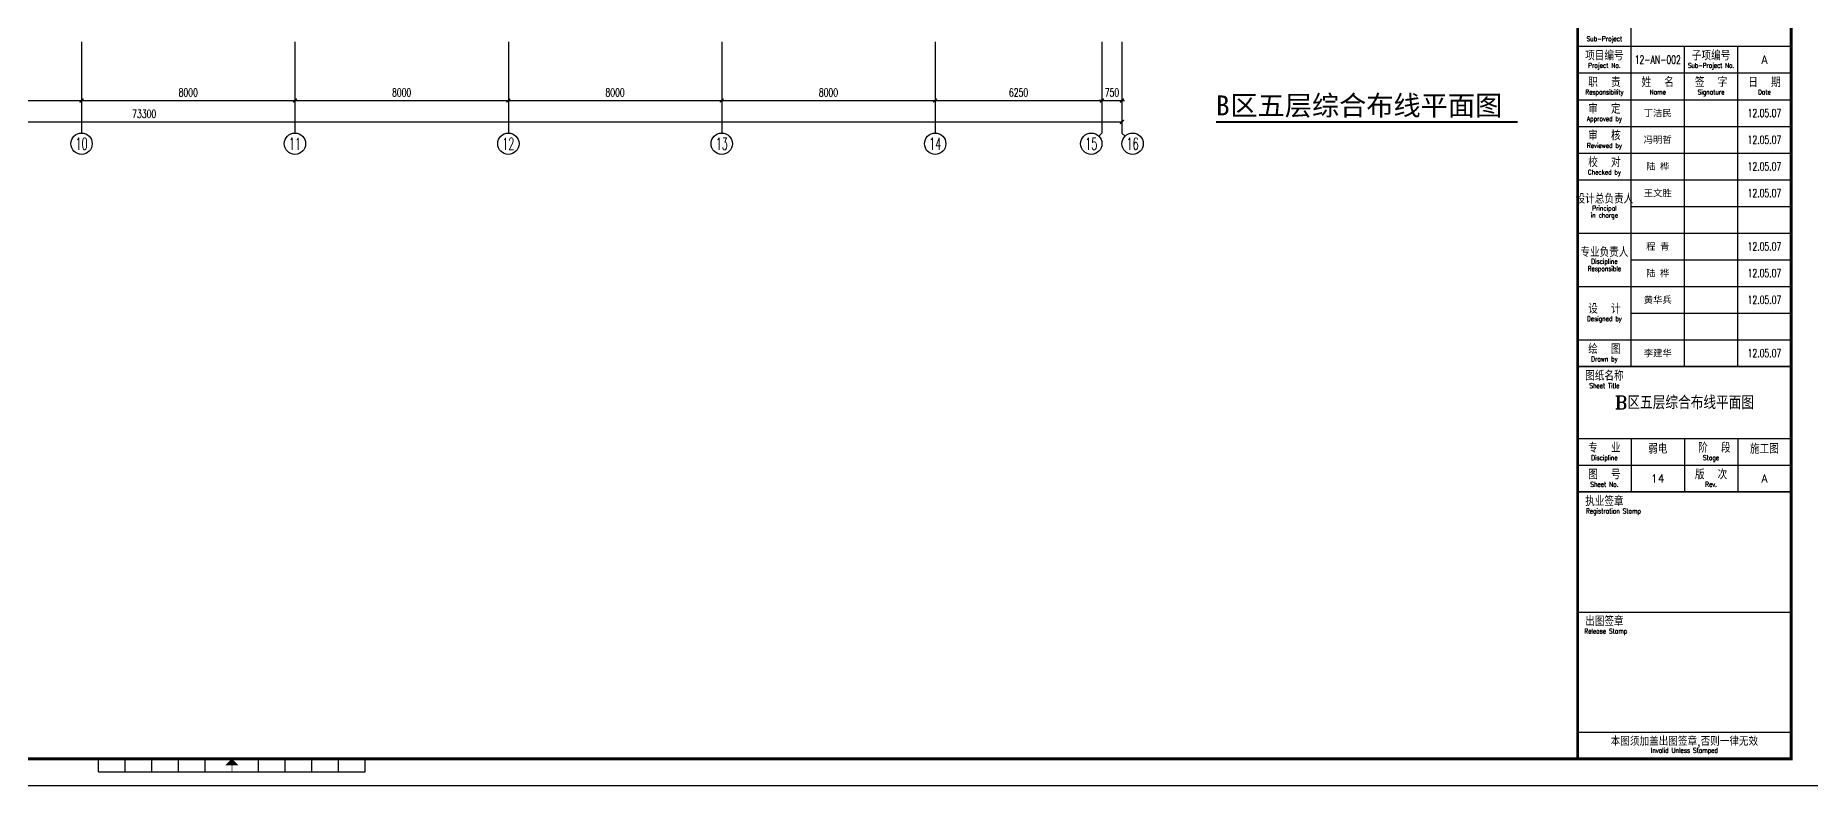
# Model space of a CAD drawing. Extents: x 190999 to 834799, y -200814 to 215286.
# Drawn here: x 361987 to 428562, y -96414 to -68309 of the extents above; entities that cross this region are included whole.
import ezdxf
from ezdxf.enums import TextEntityAlignment as Align

# ---------------------------------------------------------------- set-up
doc = ezdxf.new("R2010")
doc.units = 0
doc.header["$LTSCALE"] = 1000
doc.header["$MEASUREMENT"] = 0
for name, color, linetype in [('AXIS', 3, 'Continuous'), ('AXIS_TEXT', 7, 'Continuous'), ('DIM_SYMB', 3, 'Continuous'), ('PUB_TEXT', 7, 'Continuous'), ('图框', 189, 'Continuous')]:
    doc.layers.add(name, color=color, linetype=linetype)
doc.styles.add('_TCH_AXIS', font='COMPLEX', dxfattribs={"bigfont": 'GBCBIG'})
doc.styles.add('COMPLEX', font='COMPLEX')
doc.styles.add('DIM_FONT', font='SIMPLEX', dxfattribs={"width": 0.7, "bigfont": 'GBCBIG'})
doc.styles.add('HT', font='simhei.ttf')
doc.styles.add('TKZ1_tjhts.shx', font='tjromant.shx', dxfattribs={"bigfont": 'tjhts.shx'})
doc.styles.add('TKZ2_tjkts.shx', font='tjromant.shx', dxfattribs={"bigfont": 'tjkts.shx'})
doc.styles.add('车', font='simhei.ttf')
doc.dimstyles.new('DIMN', dxfattribs={"dimtxt": 300, "dimasz": 100, "dimexe": 250, "dimexo": 300, "dimgap": 150, "dimtad": 1, "dimdec": 0, "dimzin": 0, "dimdsep": 46, "dimtxsty": 'DIM_FONT', "dimblk": 'ARCHTICK', "dimcen": 0.09, "dimclrt": 7, "dimazin": 2, "dimtfac": 1, "dimtdec": 0, "dimtix": 1, "dimtmove": 2, "dimatfit": 3, "dimfxl": 0, "dimtolj": 1, "dimtzin": 0, "dimarcsym": 0})

# ---------------------------------------------------------------- blocks, each defined once
blk = doc.blocks.new('TJAD_TK_A0')
at = {"layer": '图框'}
for p, q in [((2092, -284.7), (2092, -154.7)), ((2072, -164.7), (2152, -164.7)), ((2112, -284.7), (2112, -164.7)), ((2132, -284.7), (2132, -164.7)), ((2072, -184.7), (2152, -184.7)), ((2072, -194.7), (2152, -194.7)), ((2072, -204.7), (2152, -204.7)), ((2072, -214.7), (2152, -214.7)), ((2092, -224.7), (2152, -224.7)), ((2072, -234.7), (2152, -234.7)), ((2092, -244.7), (2152, -244.7)), ((2072, -254.7), (2152, -254.7)), ((2092, -264.7), (2152, -264.7)), ((2072, -274.7), (2152, -274.7)), ((2072, -311.7), (2152, -311.7)), ((2092, -311.7), (2092, -331.7)), ((2112, -311.7), (2112, -331.7)), ((2132, -311.7), (2132, -331.7)), ((2072, -321.7), (2152, -321.7)), ((2072, -376.7), (2152, -376.7)), ((2072, -421.7), (2152, -421.7)), ((1517.5, -436.65), (1517.5, -431.65)), ((1527.5, -436.65), (1527.5, -431.65)), ((1537.5, -436.65), (1537.5, -431.65)), ((1547.5, -436.65), (1547.5, -431.65)), ((1557.5, -436.65), (1557.5, -431.65)), ((1577.5, -436.65), (1577.5, -431.65)), ((1587.5, -436.65), (1587.5, -431.65)), ((1597.5, -436.65), (1597.5, -431.65)), ((1607.5, -436.65), (1607.5, -431.65)), ((1617.5, -436.65), (1617.5, -431.65)), ((1517.5, -436.65), (1617.5, -436.65)), ((973, -441.7), (2162, -441.7))]:
    blk.add_line(p, q, dxfattribs=at)
at = {"layer": '图框', "const_width": 1.2}
blk.add_lwpolyline([(2152, -431.7), (2152, 389.3), (998, 389.3), (998, -431.7)], close=True, dxfattribs=at)
at = {"layer": '图框'}
for points, const_width in [([(2072, 389.3), (2072, -431.7)], 1), ([(2072, -174.7), (2152, -174.7)], 0.6), ([(2072, -284.7), (2152, -284.7)], 0.6), ([(2072, -331.7), (2152, -331.7)], 0.6), ([(1567.5, -434.15), (1567.5, -436.65)], 0.3)]:
    blk.add_lwpolyline(points, dxfattribs=dict(at, const_width=const_width))
blk.add_solid([(1570, -434.15), (1565, -434.15), (1567.5, -431.65)], dxfattribs=at)
at = {"layer": '图框', "style": 'TKZ2_tjkts.shx'}
for s, height, p in [('项目编号', 3.6, (2082, -168.16)), ('子项编号', 3.6, (2122, -168.16)), ('职  责', 3.6, (2082, -178.16)), ('姓  名', 3.6, (2102, -178.16)), ('签  字', 3.6, (2122, -178.16)), ('日  期', 3.6, (2142, -178.16)), ('审  定', 3.6, (2082, -188.16)), ('审  核', 3.6, (2082, -198.16)), ('校  对', 3.6, (2082, -208.16)), ('设  计', 3.6, (2082, -263.06)), ('绘  图', 3.6, (2082, -278.16)), ('图纸名称', 3.6, (2082, -288.16)), ('专  业', 3.6, (2082, -315.16)), (' 阶  段', 3.6, (2122, -315.16)), ('图  号', 3.6, (2082, -325.16)), ('版  次', 3.6, (2122, -325.16)), ('执业签章', 3.6, (2082, -335.16)), ('出图签章', 3.6, (2082, -380.16)), ('本图须加盖出图签章,否则一律无效', 3, (2112, -425.28))]:
    blk.add_text(s, height=height, dxfattribs=at).set_placement(p, align=Align.MIDDLE_CENTER)
for s, height, width, p in [('Sub-Project', 1.8, 0.8, (2082, -161.86)), ('Project No.', 1.8, 0.8, (2082, -171.86)), ('Sub-Project No.', 1.8, 0.7, (2122, -171.86)), ('Responsibility', 1.8, 0.8, (2082, -181.86)), ('Name', 1.8, 0.8, (2102, -181.86)), ('Signature', 1.8, 0.8, (2122, -181.86)), ('Date', 1.8, 0.8, (2142, -181.86)), ('Approved by', 1.8, 0.8, (2082, -191.86)), ('Reviewed by', 1.8, 0.8, (2082, -201.86)), ('Checked by', 1.8, 0.8, (2082, -211.86)), ('设计总负责人', 3.6, 0.8, (2082, -221.83)), ('Principal', 1.8, 0.8, (2082, -225.35)), ('in charge', 1.8, 0.8, (2082, -228)), ('专业负责人', 3.6, 0.8, (2082, -241.83)), ('Discipline', 1.8, 0.8, (2082, -245.28)), ('Responsible', 1.8, 0.8, (2082, -248)), ('Designed by', 1.8, 0.8, (2082, -266.76)), ('Drawn by', 1.8, 0.8, (2082, -281.86)), ('Sheet Title', 1.8, 0.8, (2082, -291.86)), ('Discipline', 1.8, 0.8, (2082, -318.86)), ('Stage', 1.8, 0.8, (2122, -318.86)), ('Sheet No.', 1.8, 0.8, (2082, -328.86)), ('Rev.', 1.8, 0.8, (2122, -328.86)), ('Registration Stamp', 1.8, 0.8, (2085.41, -338.86)), ('Release Stamp', 1.8, 0.8, (2082.52, -383.86)), ('Invalid Unless Stamped', 1.8, 0.8, (2112, -428.53))]:
    blk.add_text(s, height=height, dxfattribs=dict(at, width=width)).set_placement(p, align=Align.MIDDLE_CENTER)
at = {"layer": '图框', "color": 3, "style": 'TKZ1_tjhts.shx', "width": 0.7}
blk.add_text('12-AN-002', height=3, dxfattribs=at).set_placement((2102, -169.7), align=Align.MIDDLE_CENTER)
at = {"layer": '图框', "color": 3, "style": 'TKZ1_tjhts.shx'}
for s, height, p in [('A', 3, (2142, -169.7)), ('弱电', 3.6, (2102, -315.54)), ('施工图', 3.6, (2142, -315.54)), ('A', 3, (2142, -326.7))]:
    blk.add_text(s, height=height, dxfattribs=at).set_placement(p, align=Align.MIDDLE_CENTER)
at = {"layer": '图框', "color": 0, "style": '车'}
for s, p in [('丁洁民', (2102, -189.7)), ('冯明哲', (2102, -199.7)), ('陆 桦', (2102, -209.7)), ('王文胜', (2102, -219.7)), ('程 青', (2102, -239.7)), ('陆 桦', (2102, -249.7)), ('黄华兵', (2102, -259.7)), ('李建华', (2102, -279.7))]:
    blk.add_text(s, height=2.5, dxfattribs=at).set_placement(p, align=Align.MIDDLE_CENTER)
at = {"layer": '图框', "color": 0, "style": 'TKZ1_tjhts.shx', "width": 0.7}
for p in [(2142, -189.7), (2142, -199.7), (2142, -209.7), (2142, -219.7), (2142, -239.7), (2142, -249.7), (2142, -259.7), (2142, -279.7)]:
    blk.add_text('12.05.07', height=3, dxfattribs=at).set_placement(p, align=Align.MIDDLE_CENTER)
blk = doc.blocks.new('_ArchTick')
at = {"const_width": 0.5}
blk.add_lwpolyline([(-0.7, -0.7), (0.7, 0.7)], dxfattribs=at)
blk = doc.blocks.new('*D1378')
at = {"layer": 'AXIS', "color": 0, "lineweight": -2}
for p, q in [((355712, -69344), (355712, -70994)), ((363712, -69344), (363712, -70994)), ((355712, -70744), (363712, -70744))]:
    blk.add_line(p, q, dxfattribs=at)
at = {"layer": 'Defpoints', "color": 0}
for p in [(355712, -69044), (363712, -69044), (363712, -70744)]:
    blk.add_point(p, dxfattribs=at)
at = {"layer": 'AXIS', "color": 0, "lineweight": -2, "xscale": 100, "yscale": 100, "zscale": 100, "rotation": 180}
blk.add_blockref('_ArchTick', (355712, -70744), dxfattribs=at)
at = {"layer": 'AXIS', "color": 0, "lineweight": -2, "xscale": 100, "yscale": 100, "zscale": 100}
blk.add_blockref('_ArchTick', (363712, -70744), dxfattribs=at)
at = {"layer": 'AXIS', "color": 7, "insert": (359712, -70444), "char_height": 300, "attachment_point": 5, "style": 'DIM_FONT'}
blk.add_mtext('\\A1;8000', dxfattribs=at)
blk = doc.blocks.new('*D1379')
at = {"layer": 'AXIS', "color": 0, "lineweight": -2}
for p, q in [((363712, -69344), (363712, -70994)), ((371712, -69344), (371712, -70994)), ((363712, -70744), (371712, -70744))]:
    blk.add_line(p, q, dxfattribs=at)
at = {"layer": 'Defpoints', "color": 0}
for p in [(363712, -69044), (371712, -69044), (371712, -70744)]:
    blk.add_point(p, dxfattribs=at)
at = {"layer": 'AXIS', "color": 0, "lineweight": -2, "xscale": 100, "yscale": 100, "zscale": 100, "rotation": 180}
blk.add_blockref('_ArchTick', (363712, -70744), dxfattribs=at)
at = {"layer": 'AXIS', "color": 0, "lineweight": -2, "xscale": 100, "yscale": 100, "zscale": 100}
blk.add_blockref('_ArchTick', (371712, -70744), dxfattribs=at)
at = {"layer": 'AXIS', "color": 7, "insert": (367712, -70444), "char_height": 300, "attachment_point": 5, "style": 'DIM_FONT'}
blk.add_mtext('\\A1;8000', dxfattribs=at)
blk = doc.blocks.new('*D1380')
at = {"layer": 'AXIS', "color": 0, "lineweight": -2}
for p, q in [((371712, -69344), (371712, -70994)), ((379712, -69344), (379712, -70994)), ((371712, -70744), (379712, -70744))]:
    blk.add_line(p, q, dxfattribs=at)
at = {"layer": 'Defpoints', "color": 0}
for p in [(371712, -69044), (379712, -69044), (379712, -70744)]:
    blk.add_point(p, dxfattribs=at)
at = {"layer": 'AXIS', "color": 0, "lineweight": -2, "xscale": 100, "yscale": 100, "zscale": 100, "rotation": 180}
blk.add_blockref('_ArchTick', (371712, -70744), dxfattribs=at)
at = {"layer": 'AXIS', "color": 0, "lineweight": -2, "xscale": 100, "yscale": 100, "zscale": 100}
blk.add_blockref('_ArchTick', (379712, -70744), dxfattribs=at)
at = {"layer": 'AXIS', "color": 7, "insert": (375712, -70444), "char_height": 300, "attachment_point": 5, "style": 'DIM_FONT'}
blk.add_mtext('\\A1;8000', dxfattribs=at)
blk = doc.blocks.new('*D1381')
at = {"layer": 'AXIS', "color": 0, "lineweight": -2}
for p, q in [((379712, -69344), (379712, -70994)), ((387712, -69344), (387712, -70994)), ((379712, -70744), (387712, -70744))]:
    blk.add_line(p, q, dxfattribs=at)
at = {"layer": 'Defpoints', "color": 0}
for p in [(379712, -69044), (387712, -69044), (387712, -70744)]:
    blk.add_point(p, dxfattribs=at)
at = {"layer": 'AXIS', "color": 0, "lineweight": -2, "xscale": 100, "yscale": 100, "zscale": 100, "rotation": 180}
blk.add_blockref('_ArchTick', (379712, -70744), dxfattribs=at)
at = {"layer": 'AXIS', "color": 0, "lineweight": -2, "xscale": 100, "yscale": 100, "zscale": 100}
blk.add_blockref('_ArchTick', (387712, -70744), dxfattribs=at)
at = {"layer": 'AXIS', "color": 7, "insert": (383712, -70444), "char_height": 300, "attachment_point": 5, "style": 'DIM_FONT'}
blk.add_mtext('\\A1;8000', dxfattribs=at)
blk = doc.blocks.new('*D1382')
at = {"layer": 'AXIS', "color": 0, "lineweight": -2}
for p, q in [((387712, -69344), (387712, -70994)), ((395712, -69344), (395712, -70994)), ((387712, -70744), (395712, -70744))]:
    blk.add_line(p, q, dxfattribs=at)
at = {"layer": 'Defpoints', "color": 0}
for p in [(387712, -69044), (395712, -69044), (395712, -70744)]:
    blk.add_point(p, dxfattribs=at)
at = {"layer": 'AXIS', "color": 0, "lineweight": -2, "xscale": 100, "yscale": 100, "zscale": 100, "rotation": 180}
blk.add_blockref('_ArchTick', (387712, -70744), dxfattribs=at)
at = {"layer": 'AXIS', "color": 0, "lineweight": -2, "xscale": 100, "yscale": 100, "zscale": 100}
blk.add_blockref('_ArchTick', (395712, -70744), dxfattribs=at)
at = {"layer": 'AXIS', "color": 7, "insert": (391712, -70444), "char_height": 300, "attachment_point": 5, "style": 'DIM_FONT'}
blk.add_mtext('\\A1;8000', dxfattribs=at)
blk = doc.blocks.new('*D1383')
at = {"layer": 'AXIS', "color": 0, "lineweight": -2}
for p, q in [((395712, -69344), (395712, -70994)), ((401962, -69344), (401962, -70994)), ((395712, -70744), (401962, -70744))]:
    blk.add_line(p, q, dxfattribs=at)
at = {"layer": 'Defpoints', "color": 0}
for p in [(395712, -69044), (401962, -69044), (401962, -70744)]:
    blk.add_point(p, dxfattribs=at)
at = {"layer": 'AXIS', "color": 0, "lineweight": -2, "xscale": 100, "yscale": 100, "zscale": 100, "rotation": 180}
blk.add_blockref('_ArchTick', (395712, -70744), dxfattribs=at)
at = {"layer": 'AXIS', "color": 0, "lineweight": -2, "xscale": 100, "yscale": 100, "zscale": 100}
blk.add_blockref('_ArchTick', (401962, -70744), dxfattribs=at)
at = {"layer": 'AXIS', "color": 7, "insert": (398837, -70444), "char_height": 300, "attachment_point": 5, "style": 'DIM_FONT'}
blk.add_mtext('\\A1;6250', dxfattribs=at)
blk = doc.blocks.new('*D1384')
at = {"layer": 'AXIS', "color": 0, "lineweight": -2}
for p, q in [((401962, -69344), (401962, -70994)), ((402712, -69344), (402712, -70994)), ((401962, -70744), (401862, -70744)), ((401962, -70744), (402712, -70744)), ((402712, -70744), (402812, -70744))]:
    blk.add_line(p, q, dxfattribs=at)
at = {"layer": 'Defpoints', "color": 0}
for p in [(401962, -69044), (402712, -69044), (402712, -70744)]:
    blk.add_point(p, dxfattribs=at)
at = {"layer": 'AXIS', "color": 0, "lineweight": -2, "xscale": 100, "yscale": 100, "zscale": 100}
blk.add_blockref('_ArchTick', (401962, -70744), dxfattribs=at)
at = {"layer": 'AXIS', "color": 0, "lineweight": -2, "xscale": 100, "yscale": 100, "zscale": 100, "rotation": 180}
blk.add_blockref('_ArchTick', (402712, -70744), dxfattribs=at)
at = {"layer": 'AXIS', "color": 7, "insert": (402337, -70444), "char_height": 300, "attachment_point": 5, "style": 'DIM_FONT'}
blk.add_mtext('\\A1;750', dxfattribs=at)
blk = doc.blocks.new('*D1385')
at = {"layer": 'AXIS', "color": 0, "lineweight": -2}
for p, q in [((329412, -69344), (329412, -71794)), ((402712, -69344), (402712, -71794)), ((329412, -71544), (402712, -71544))]:
    blk.add_line(p, q, dxfattribs=at)
at = {"layer": 'Defpoints', "color": 0}
for p in [(329412, -69044), (402712, -69044), (402712, -71544)]:
    blk.add_point(p, dxfattribs=at)
at = {"layer": 'AXIS', "color": 0, "lineweight": -2, "xscale": 100, "yscale": 100, "zscale": 100, "rotation": 180}
blk.add_blockref('_ArchTick', (329412, -71544), dxfattribs=at)
at = {"layer": 'AXIS', "color": 0, "lineweight": -2, "xscale": 100, "yscale": 100, "zscale": 100}
blk.add_blockref('_ArchTick', (402712, -71544), dxfattribs=at)
at = {"layer": 'AXIS', "color": 7, "insert": (366062, -71244), "char_height": 300, "attachment_point": 5, "style": 'DIM_FONT'}
blk.add_mtext('\\A1;73300', dxfattribs=at)
blk = doc.blocks.new('_AXISO')
blk.add_circle((0, 0), 0.5)
at = {"layer": 'AXIS_TEXT', "style": 'COMPLEX', "width": 1.041667}
blk.add_attdef('A', text='', height=0.56, dxfattribs=at).set_placement((-0.25, -0.28), (0.25, -0.28), align=Align.FIT)

msp = doc.modelspace()

# ---------------------------------------------------------------- linework, layer by layer
at = {"layer": 'AXIS'}
for p, q in [((363711.6, -68544.4), (363711.6, -71963.5)), ((371711.6, -68544.4), (371711.6, -71963.5)), ((379711.6, -68544.4), (379711.6, -71963.5)), ((387711.6, -68544.4), (387711.6, -71963.5)), ((395711.6, -68544.4), (395711.6, -71963.5)), ((401961.6, -68544.4), (401961.6, -71963.5)), ((402711.6, -68544.4), (402711.6, -71963.5)), ((401844.5, -72080.7), (401961.6, -71963.5)), ((402828.8, -72080.7), (402711.6, -71963.5))]:
    msp.add_line(p, q, dxfattribs=at)
at = {"layer": 'DIM_SYMB', "const_width": 70}
msp.add_lwpolyline([(406240.5, -71551.9), (417541.8, -71551.9)], dxfattribs=at)

# ---------------------------------------------------------------- block references
at = {"layer": 'AXIS'}
ref = msp.add_blockref('_AXISO', (363711.6, -72363.5), dxfattribs=dict(at, xscale=800, yscale=800, zscale=800))
ref.add_attrib('A', '10', dxfattribs={"layer": 'AXIS_TEXT', "height": 452.55, "style": '_TCH_AXIS', "width": 0.724138}).set_placement((363485.4, -72589.8), (363937.9, -72589.8), align=Align.FIT)
ref = msp.add_blockref('_AXISO', (371711.6, -72363.5), dxfattribs=dict(at, xscale=800, yscale=800, zscale=800))
ref.add_attrib('A', '11', dxfattribs={"layer": 'AXIS_TEXT', "height": 452.55, "style": '_TCH_AXIS', "width": 0.875}).set_placement((371485.4, -72589.8), (371937.9, -72589.8), align=Align.FIT)
ref = msp.add_blockref('_AXISO', (379711.6, -72363.5), dxfattribs=dict(at, xscale=800, yscale=800, zscale=800))
ref.add_attrib('A', '12', dxfattribs={"layer": 'AXIS_TEXT', "height": 452.55, "style": '_TCH_AXIS', "width": 0.724138}).set_placement((379485.4, -72589.8), (379937.9, -72589.8), align=Align.FIT)
ref = msp.add_blockref('_AXISO', (387711.6, -72363.5), dxfattribs=dict(at, xscale=800, yscale=800, zscale=800))
ref.add_attrib('A', '13', dxfattribs={"layer": 'AXIS_TEXT', "height": 452.55, "style": '_TCH_AXIS', "width": 0.724138}).set_placement((387485.4, -72589.8), (387937.9, -72589.8), align=Align.FIT)
ref = msp.add_blockref('_AXISO', (395711.6, -72363.5), dxfattribs=dict(at, xscale=800, yscale=800, zscale=800))
ref.add_attrib('A', '14', dxfattribs={"layer": 'AXIS_TEXT', "height": 452.55, "style": '_TCH_AXIS', "width": 0.677419}).set_placement((395485.4, -72589.8), (395937.9, -72589.8), align=Align.FIT)
ref = msp.add_blockref('_AXISO', (401561.6, -72363.5), dxfattribs=dict(at, xscale=800, yscale=800, zscale=800))
ref.add_attrib('A', '15', dxfattribs={"layer": 'AXIS_TEXT', "height": 452.55, "style": '_TCH_AXIS', "width": 0.724138}).set_placement((401335.4, -72589.8), (401787.9, -72589.8), align=Align.FIT)
ref = msp.add_blockref('_AXISO', (403111.6, -72363.5), dxfattribs=dict(at, xscale=800, yscale=800, zscale=800))
ref.add_attrib('A', '16', dxfattribs={"layer": 'AXIS_TEXT', "height": 452.55, "style": '_TCH_AXIS', "width": 0.724138}).set_placement((402885.4, -72589.8), (403337.9, -72589.8), align=Align.FIT)
at = {"layer": '图框', "xscale": 100, "yscale": 100, "zscale": 100}
msp.add_blockref('TJAD_TK_A0', (212598.6, -52243.2), dxfattribs=at)

# ---------------------------------------------------------------- texts
at = {"layer": 'PUB_TEXT', "style": 'HT'}
for s, height, p in [('B', 746.8, (406240.5, -71302.2)), ('区五层综合布线平面图', 746.84, (406780.6, -71302.2))]:
    msp.add_text(s, height=height, dxfattribs=at).set_placement(p)
at = {"layer": '图框', "color": 3, "style": 'TKZ1_tjhts.shx'}
for s, height, p in [('B区五层综合布线平面图', 500, (423798.5, -82063.5)), ('14', 300, (422798.5, -84913.5))]:
    msp.add_text(s, height=height, dxfattribs=at).set_placement(p, align=Align.MIDDLE_CENTER)

# ---------------------------------------------------------------- dimensions: what is measured, and where the dimension line sits
at = {"layer": 'AXIS'}
for p1, p2, distance, picture, middle in [((329411.6, -69044.4), (402711.6, -69044.4), -2500, '*D1385', (366061.6, -71244.4)), ((355711.6, -69044.4), (363711.6, -69044.4), -1700, '*D1378', (359711.6, -70444.4)), ((363711.6, -69044.4), (371711.6, -69044.4), -1700, '*D1379', (367711.6, -70444.4)), ((371711.6, -69044.4), (379711.6, -69044.4), -1700, '*D1380', (375711.6, -70444.4)), ((379711.6, -69044.4), (387711.6, -69044.4), -1700, '*D1381', (383711.6, -70444.4)), ((387711.6, -69044.4), (395711.6, -69044.4), -1700, '*D1382', (391711.6, -70444.4)), ((395711.6, -69044.4), (401961.6, -69044.4), -1700, '*D1383', (398836.6, -70444.4)), ((401961.6, -69044.4), (402711.6, -69044.4), -1700, '*D1384', (402336.6, -70444.4))]:
    dim = msp.add_aligned_dim(p1=p1, p2=p2, distance=distance, dimstyle='DIMN', dxfattribs=at)
    dim.commit()
    dim.dimension.update_dxf_attribs({"geometry": picture, "text_midpoint": middle})

doc.saveas('drawing.dxf')
